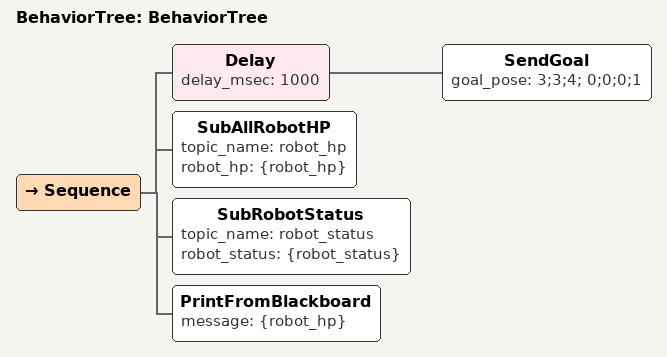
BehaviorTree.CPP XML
<?xml version="1.0" encoding="UTF-8"?>
<root BTCPP_format="4"
      main_tree_to_execute="BehaviorTree">
  <BehaviorTree ID="BehaviorTree">
    <Sequence>
      <Delay delay_msec="1000">
        <SendGoal goal_pose="3;3;4; 0;0;0;1"/>
      </Delay>
      <SubAllRobotHP topic_name="robot_hp"
                     robot_hp="{robot_hp}"/>
      <SubRobotStatus topic_name="robot_status"
                      robot_status="{robot_status}"/>
      <PrintFromBlackboard message="{robot_hp}"/>
    </Sequence>
  </BehaviorTree>

</root>
